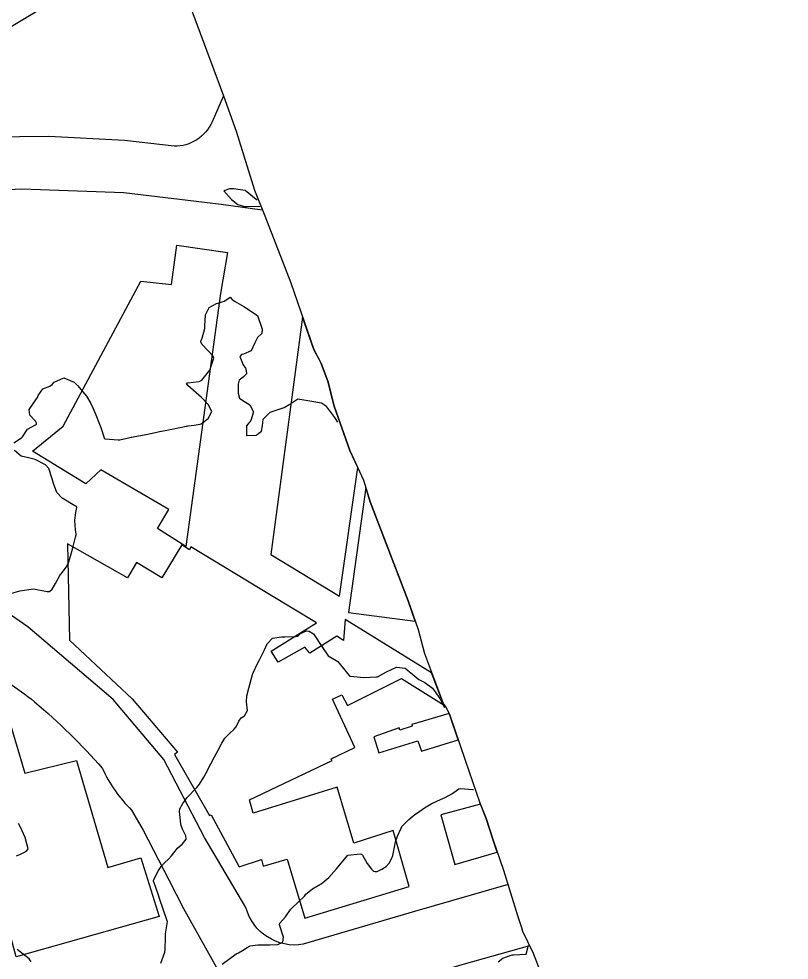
# Model space of a CAD drawing. Header units: metres. Extents: x 292545 to 299085, y 7450245 to 7463078.
# Drawn here: x 297110.2 to 297221.9, y 7453780.5 to 7453916.9 of the extents above; entities that cross this region are included whole.
import ezdxf

# ---------------------------------------------------------------- set-up
doc = ezdxf.new("R2010")
doc.units = ezdxf.units.M
doc.linetypes.add('CONTINUO', pattern=[0])
for name, color, linetype in [('Area', 45, 'Continuous'), ('Curvas de Nivel 1m', 11, 'Continuous'), ('Curvas de Nivel 5m', 15, 'Continuous'), ('Edificações', 30, 'Continuous'), ('TEXTO', 45, 'Continuous'), ('Vias Primárias', 230, 'Continuous')]:
    doc.layers.add(name, color=color, linetype=linetype)

msp = doc.modelspace()

# ---------------------------------------------------------------- linework, layer by layer
at = {"layer": 'Area'}
msp.add_polyline3d([(297132.56, 7453925.44, 682.03), (297139.41, 7453906.98, 681.71), (297139.9, 7453905.69, 681.62), (297141.75, 7453900.6, 681.36), (297144.4, 7453892.02, 681.08), (297145.89, 7453888.31, 681.71), (297149.64, 7453878.62, 682), (297153, 7453868.96, 681.93), (297154.05, 7453866.95, 684.62), (297155.04, 7453864.35, 689.91), (297155.93, 7453860.74, 690.1), (297158.21, 7453854.32, 691.55), (297160.18, 7453850.05, 690.08), (297161.15, 7453846.9, 689.87), (297166.68, 7453832.54, 688.98), (297168.1, 7453828.41, 683.53), (297169.02, 7453824.91, 685.3), (297171.78, 7453817.6, 683.91), (297172.14, 7453817.19, 686.34), (297172.7, 7453816.02, 686.4), (297174.93, 7453809.47, 683.94), (297177.05, 7453803.32, 687.99), (297177.99, 7453801.04, 687.78), (297178.97, 7453797.92, 687.66), (297180.5, 7453793.57, 684.75), (297182.53, 7453786.99, 684.84), (297183.08, 7453785.25, 684.9), (297183.26, 7453784.73, 684.87), (297184.8, 7453781.55, 688.75), (297185.77, 7453779.01, 690.84)], dxfattribs=at)
at = {"layer": 'Curvas de Nivel 1m', "flags": 128}
for points, elevation in [([(297144.8, 7453890.61), (297144.66, 7453890.67), (297143.06, 7453892.01), (297141.36, 7453892.24), (297141.07, 7453892.24), (297140.79, 7453892.23), (297139.95, 7453891.96), (297141.04, 7453890.67), (297142, 7453889.94), (297142.8, 7453889.7), (297143.03, 7453889.68), (297143.26, 7453889.69), (297145.03, 7453889.74), (297145.1, 7453889.69), (297145.14, 7453889.62)], 681), ([(297109.51, 7453855.44), (297110.63, 7453856.15), (297110.76, 7453856.31), (297111.52, 7453857.43), (297112.66, 7453858.07), (297112.78, 7453858.16), (297112.8, 7453858.28), (297112.67, 7453858.57), (297111.84, 7453859.46), (297111.76, 7453860.29), (297112.7, 7453861.65), (297112.95, 7453862.02), (297113.06, 7453862.28), (297113.72, 7453863.27), (297114.72, 7453863.63), (297115.07, 7453863.91), (297115.35, 7453864.25), (297116.74, 7453864.87), (297118.25, 7453864.21), (297118.73, 7453863.76), (297120.06, 7453862.2), (297120.69, 7453861.13), (297120.99, 7453860.49), (297121.12, 7453860.18), (297121.38, 7453859.48), (297121.91, 7453858.17), (297122.12, 7453857.64), (297122.59, 7453856.16), (297122.6, 7453856.12), (297122.63, 7453856.07), (297122.77, 7453856.02), (297124.63, 7453855.88), (297124.87, 7453855.9), (297125.96, 7453856.13), (297126.52, 7453856.24), (297126.63, 7453856.26), (297126.81, 7453856.3), (297128.64, 7453856.66), (297129.82, 7453856.9), (297130.64, 7453857.07), (297131.47, 7453857.24), (297132.65, 7453857.48), (297134.47, 7453857.84), (297134.65, 7453857.87), (297134.78, 7453857.89), (297135.67, 7453858.01), (297136.51, 7453858.15), (297136.66, 7453858.21), (297137.67, 7453858.98), (297138.2, 7453859.98), (297137.69, 7453860.99), (297136.7, 7453862), (297134.73, 7453863.75), (297134.53, 7453864.02), (297134.64, 7453864.11), (297134.73, 7453864.14), (297136.4, 7453864.34), (297136.74, 7453864.5), (297137.9, 7453865.98), (297138.51, 7453867.71), (297138.4, 7453867.98), (297136.8, 7453869.69), (297136.6, 7453870), (297136.62, 7453870.19), (297136.81, 7453870.58), (297137.19, 7453871.99), (297137.2, 7453872.37), (297137.28, 7453873.99), (297137.82, 7453875.03), (297138.87, 7453875.62), (297139.14, 7453875.69), (297140.02, 7453875.96), (297140.53, 7453876.3), (297140.88, 7453876.56), (297141.14, 7453876.22), (297141.48, 7453875.94), (297142.86, 7453875.19), (297144.84, 7453873.9), (297145.52, 7453871.89), (297145.44, 7453871.27), (297144.81, 7453870.68), (297144.43, 7453869.91), (297143.91, 7453868.79), (297142.78, 7453868.29), (297142.49, 7453868.22), (297142.28, 7453867.93), (297142.76, 7453866.73), (297143.09, 7453866.26), (297143.21, 7453865.92), (297143.22, 7453865.45), (297142.74, 7453864.96), (297142.16, 7453864.51), (297142.03, 7453863.94), (297142.02, 7453862.63), (297142.2, 7453861.93), (297142.7, 7453861.59), (297143.74, 7453860.96), (297144.23, 7453859.91), (297143.88, 7453858.7), (297143.25, 7453857.92), (297143.24, 7453856.52), (297144.64, 7453856.57), (297145.43, 7453857.11), (297145.58, 7453857.89), (297145.67, 7453858.89), (297146.68, 7453859.88), (297148.69, 7453860.56), (297149.5, 7453861.04), (297150.7, 7453861.83), (297152.7, 7453861.48), (297154.13, 7453861.22), (297154.69, 7453860.85), (297156, 7453859.11), (297156.44, 7453858.43)], 682), ([(297109.06, 7453833.63), (297110.37, 7453833.99), (297112.37, 7453834.28), (297114.37, 7453833.91), (297114.7, 7453833.92), (297115.09, 7453834.25), (297115.55, 7453835.08), (297116.17, 7453836.24), (297116.29, 7453836.35), (297116.4, 7453836.45), (297117.15, 7453837.49), (297117.5, 7453838.22), (297117.94, 7453839.72), (297118.06, 7453840.22), (297118.46, 7453841.8), (297118.54, 7453842.13), (297118.55, 7453842.21), (297118.47, 7453842.83), (297118.38, 7453844.21), (297118.5, 7453845.37), (297118.64, 7453846.08), (297118.58, 7453846.21), (297118.51, 7453846.27), (297118.38, 7453846.34), (297116.53, 7453847.43), (297115.77, 7453848.25), (297115.26, 7453849.55), (297115.07, 7453850.25), (297114.58, 7453851.73), (297114.12, 7453852.26), (297112.59, 7453853.02), (297111.62, 7453853.27), (297110.6, 7453853.51), (297109.59, 7453854.32)], 682), ([(297130.82, 7453780.06), (297131.39, 7453781.69), (297131.45, 7453782.05), (297131.5, 7453783.78), (297131.49, 7453784.05), (297131.49, 7453784.34), (297131.8, 7453786.05), (297131.09, 7453788.06), (297130.73, 7453789.17), (297130.43, 7453790.06), (297129.87, 7453791.73), (297129.78, 7453791.98), (297129.78, 7453792.07), (297129.88, 7453792.37), (297130.46, 7453793.49), (297130.88, 7453794.06), (297131.36, 7453794.6), (297131.91, 7453795.16), (297132.35, 7453795.61), (297132.7, 7453796.04), (297133.24, 7453796.73), (297133.94, 7453797.36), (297134.5, 7453798.02), (297134.44, 7453798.51), (297133.96, 7453799.51), (297133.78, 7453800.03), (297133.72, 7453800.28), (297133.53, 7453802.03), (297133.59, 7453802.44), (297134, 7453803.2), (297134.61, 7453804.02), (297136.03, 7453805.51), (297136.25, 7453805.78), (297136.41, 7453806), (297137.03, 7453807.01), (297137.57, 7453807.98), (297137.74, 7453808.31), (297138.07, 7453808.96), (297138.61, 7453809.97), (297139.13, 7453810.93), (297139.67, 7453811.96), (297140.12, 7453812.65), (297140.75, 7453813.33), (297141.41, 7453813.94), (297141.75, 7453814.32), (297142.15, 7453815.15), (297142.46, 7453815.62), (297142.93, 7453815.92), (297143.39, 7453816.69), (297143.23, 7453817.92), (297143.29, 7453818.82), (297143.58, 7453819.92), (297143.71, 7453820.42), (297144.12, 7453821.91), (297144.14, 7453821.99), (297144.23, 7453822.24), (297144.78, 7453823.37), (297145.05, 7453823.9), (297145.85, 7453825.47), (297146.03, 7453825.88), (297146.11, 7453826.05), (297146.28, 7453826.4), (297147, 7453827.16), (297148.3, 7453827.36), (297148.81, 7453827.34), (297150.3, 7453827.38), (297150.68, 7453827.44), (297151.05, 7453827.82), (297151.92, 7453828.2), (297152.31, 7453828.15), (297152.96, 7453827.8), (297154.27, 7453825.79), (297155.07, 7453824.58), (297156.25, 7453823.94), (297156.49, 7453823.76), (297157.69, 7453822.29), (297158.14, 7453821.74), (297158.22, 7453821.67), (297158.32, 7453821.65), (297160.22, 7453821.46), (297162.06, 7453821.53), (297162.22, 7453821.57), (297162.31, 7453821.6), (297162.44, 7453821.69), (297163.6, 7453822.31), (297164.24, 7453822.62), (297164.97, 7453822.93), (297166.24, 7453822.8), (297167.62, 7453821.63), (297168.22, 7453821.15), (297169.09, 7453820.74), (297170.21, 7453819.91), (297171.25, 7453818.4), (297171.95, 7453817.11)], 683), ([(297139.73, 7453779.96), (297141.75, 7453781.43), (297142.07, 7453781.6), (297142.67, 7453781.92), (297143.32, 7453782.35), (297143.76, 7453782.57), (297144.9, 7453782.76), (297145.76, 7453782.76), (297146.64, 7453782.75), (297147.76, 7453782.81), (297148.48, 7453783.14), (297148.61, 7453783.85), (297148.03, 7453785.63), (297148.07, 7453785.86), (297148.89, 7453786.77), (297149.62, 7453787.84), (297149.71, 7453787.96), (297149.83, 7453788.07), (297151.66, 7453789.81), (297151.74, 7453789.92), (297151.85, 7453790.1), (297152.81, 7453790.85), (297153.87, 7453791.48), (297154.07, 7453791.59), (297154.32, 7453791.79), (297155.15, 7453792.51), (297155.89, 7453793.32), (297156.26, 7453793.76), (297157.91, 7453795.74), (297159.72, 7453795.92), (297159.92, 7453795.89), (297160.07, 7453795.72), (297160.73, 7453794.54), (297161.35, 7453793.7), (297161.62, 7453793.43), (297161.89, 7453793.35), (297162.19, 7453793.38), (297162.84, 7453793.68), (297163.47, 7453794.1), (297163.9, 7453794.58), (297164.3, 7453795.28), (297164.45, 7453795.66), (297164.71, 7453796.88), (297164.84, 7453797.66), (297165.12, 7453798.49), (297165.64, 7453799.65), (297165.75, 7453799.87), (297165.97, 7453800.14), (297166.74, 7453800.88), (297167.65, 7453801.63), (297168, 7453801.88), (297169.03, 7453802.58), (297170.01, 7453803.15), (297170.93, 7453803.59), (297172.02, 7453804.07), (297172.99, 7453804.59), (297174.03, 7453805.32), (297174.22, 7453805.36), (297176.03, 7453805.25), (297176.13, 7453805.22)], 684), ([(297109.91, 7453795.65), (297110.38, 7453795.84), (297111.37, 7453796.3), (297111.58, 7453796.64), (297111.15, 7453798.3), (297110.49, 7453799.78), (297110.18, 7453800.31)], 682), ([(297112.04, 7453780.29), (297111.74, 7453780.71), (297110, 7453782.06)], 682)]:
    msp.add_lwpolyline(points, dxfattribs=dict(at, elevation=elevation))
at = {"layer": 'Curvas de Nivel 5m', "elevation": 685, "flags": 128}
msp.add_lwpolyline([(297179.73, 7453780.27), (297180.39, 7453780.82), (297181.75, 7453781.29), (297181.91, 7453781.3), (297183.75, 7453781.4), (297184.07, 7453782.5)], dxfattribs=at)
at = {"layer": 'Edificações'}
for points in [[(297140.47, 7453883.01), (297139.47, 7453877.07), (297134.45, 7453840.44), (297130.33, 7453843.05), (297131.97, 7453845.77), (297122.11, 7453851.51), (297119.95, 7453849.52), (297112.24, 7453854.24), (297116.67, 7453857.84), (297127.94, 7453878.85), (297132.39, 7453878.36), (297133.16, 7453884.09)], [(297166.82, 7453791.19), (297164.51, 7453799.29), (297158.8, 7453797.47), (297156.37, 7453805.55), (297144.19, 7453801.79), (297143.69, 7453803.75), (297155.64, 7453809.45), (297155.53, 7453809.7), (297158.95, 7453811.33), (297155.69, 7453818.31), (297157.04, 7453818.96), (297157.86, 7453817.4), (297165.72, 7453821.3), (297171.9, 7453817.47), (297171.78, 7453817.6), (297170.07, 7453822.12), (297157.52, 7453829.88), (297157.3, 7453826.82), (297156.32, 7453827.45), (297152.4, 7453824.99), (297151.68, 7453825.87), (297147.81, 7453823.69), (297146.81, 7453825.25), (297153.39, 7453829.38), (297146.82, 7453833.33), (297135.19, 7453840.37), (297134.98, 7453839.96), (297133.87, 7453840.65), (297130.99, 7453835.9), (297127.31, 7453838.13), (297125.98, 7453835.91), (297117.29, 7453840.83), (297117.58, 7453826.84), (297126.68, 7453818.39), (297133.26, 7453810.62), (297132.82, 7453810.29), (297137.87, 7453801.46), (297138.13, 7453801.56), (297142.17, 7453794.02), (297145.4, 7453795.08), (297145.64, 7453794.12), (297149.13, 7453795.16), (297151.68, 7453786.58)], [(297130.59, 7453786.84), (297109.86, 7453781), (297107.97, 7453788.01), (297107.47, 7453787.83), (297100.1, 7453814.97), (297108.32, 7453817.06), (297111.1, 7453807.62), (297118.62, 7453809.42), (297123.16, 7453793.96), (297127.9, 7453795.32)]]:
    msp.add_lwpolyline(points, close=True, dxfattribs=at)
for points, elevation in [([(297151.37, 7453873.65), (297146.74, 7453839.27), (297156.73, 7453833.24), (297159.35, 7453851.85), (297158.21, 7453854.32), (297155.93, 7453860.74), (297155.04, 7453864.35), (297153.94, 7453867.16), (297153, 7453868.96)], 681.96), ([(297160.51, 7453848.99), (297158.01, 7453830.86), (297167.68, 7453829.62), (297166.68, 7453832.54), (297161.15, 7453846.9)], 690.01), ([(297172.6, 7453816.23), (297167.2, 7453814.64), (297167.27, 7453814.42), (297165.45, 7453813.83), (297165.34, 7453814.15), (297161.7, 7453812.84), (297162.43, 7453810.53), (297168.08, 7453812.29), (297168.58, 7453810.8), (297173.93, 7453812.42), (297172.7, 7453816.02)], 686.39), ([(297177.14, 7453803.1), (297171.41, 7453801.59), (297173.41, 7453794.37), (297179.58, 7453796.18), (297178.97, 7453797.92), (297177.99, 7453801.04)], 687.97)]:
    msp.add_lwpolyline(points, close=True, dxfattribs=dict(at, elevation=elevation))
at = {"layer": 'TEXTO', "linetype": 'CONTINUO'}
msp.add_polyline3d([(296958.06, 7453825.31, 0), (297143.46, 7453936.37, 0)], dxfattribs=at)
at = {"layer": 'Vias Primárias'}
for points, elevation in [([(297139.9, 7453905.69), (297138.24, 7453901.93, -0.300445), (297132.74, 7453898.39), (297125.55, 7453899.21), (297114.59, 7453899.83), (297101.8, 7453899.64), (297099.46, 7453904.27), (297086.49, 7453902.75), (297087.24, 7453899.36, -0.34664), (297086.4, 7453897.61), (297078.96, 7453895.99, -0.333564), (297073.58, 7453898.45), (297071.2, 7453906.57), (297068.11, 7453919.26)], 681.62), ([(297143.15, 7453788.16), (297137.17, 7453798.26), (297131.26, 7453809.58), (297123.89, 7453818.26), (297111.57, 7453828.8), (297098.78, 7453837.56), (297091.05, 7453842.98, -0.138349), (297086.34, 7453850.94), (297080.11, 7453874.39), (297077.18, 7453883.97, -0.334976), (297081.77, 7453888.88), (297087.65, 7453890.06), (297099.77, 7453891.71), (297110.67, 7453892.25), (297125.46, 7453891.71), (297139.57, 7453890), (297145.53, 7453889.21)], 684.78), ([(297103.06, 7453767.41), (297101.18, 7453781.71), (297099.24, 7453796.71), (297097.43, 7453808.98), (297096.34, 7453818.08), (297096, 7453822.63, -0.391462), (297098.26, 7453824.77, -0.157019), (297104.42, 7453823.21, -0.053041), (297112.53, 7453817.92, -0.037805), (297122.34, 7453808.31, 0.092515), (297126.59, 7453802.26), (297128.26, 7453799.33), (297131.98, 7453792.16), (297134.1, 7453788), (297139.57, 7453778.25)], 702.04), ([(297181.15, 7453791.47), (297167.6, 7453787.58), (297151.47, 7453782.82, -0.388414), (297143.15, 7453788.16, -2.164939)], 684.78), ([(297221.89, 7453672.69), (297217, 7453667.37), (297205.41, 7453679.83), (297196.5, 7453689.91), (297190.46, 7453698.88), (297185.4, 7453707.91), (297178.9, 7453720.28), (297172.86, 7453731.08), (297167.22, 7453741.88), (297160.54, 7453754.9), (297154.04, 7453766.61, -0.320259), (297156.85, 7453774.74), (297174.83, 7453780), (297184.29, 7453782.62)], 699.66)]:
    msp.add_lwpolyline(points, format="xyb", dxfattribs=dict(at, elevation=elevation))

doc.saveas('drawing.dxf')
